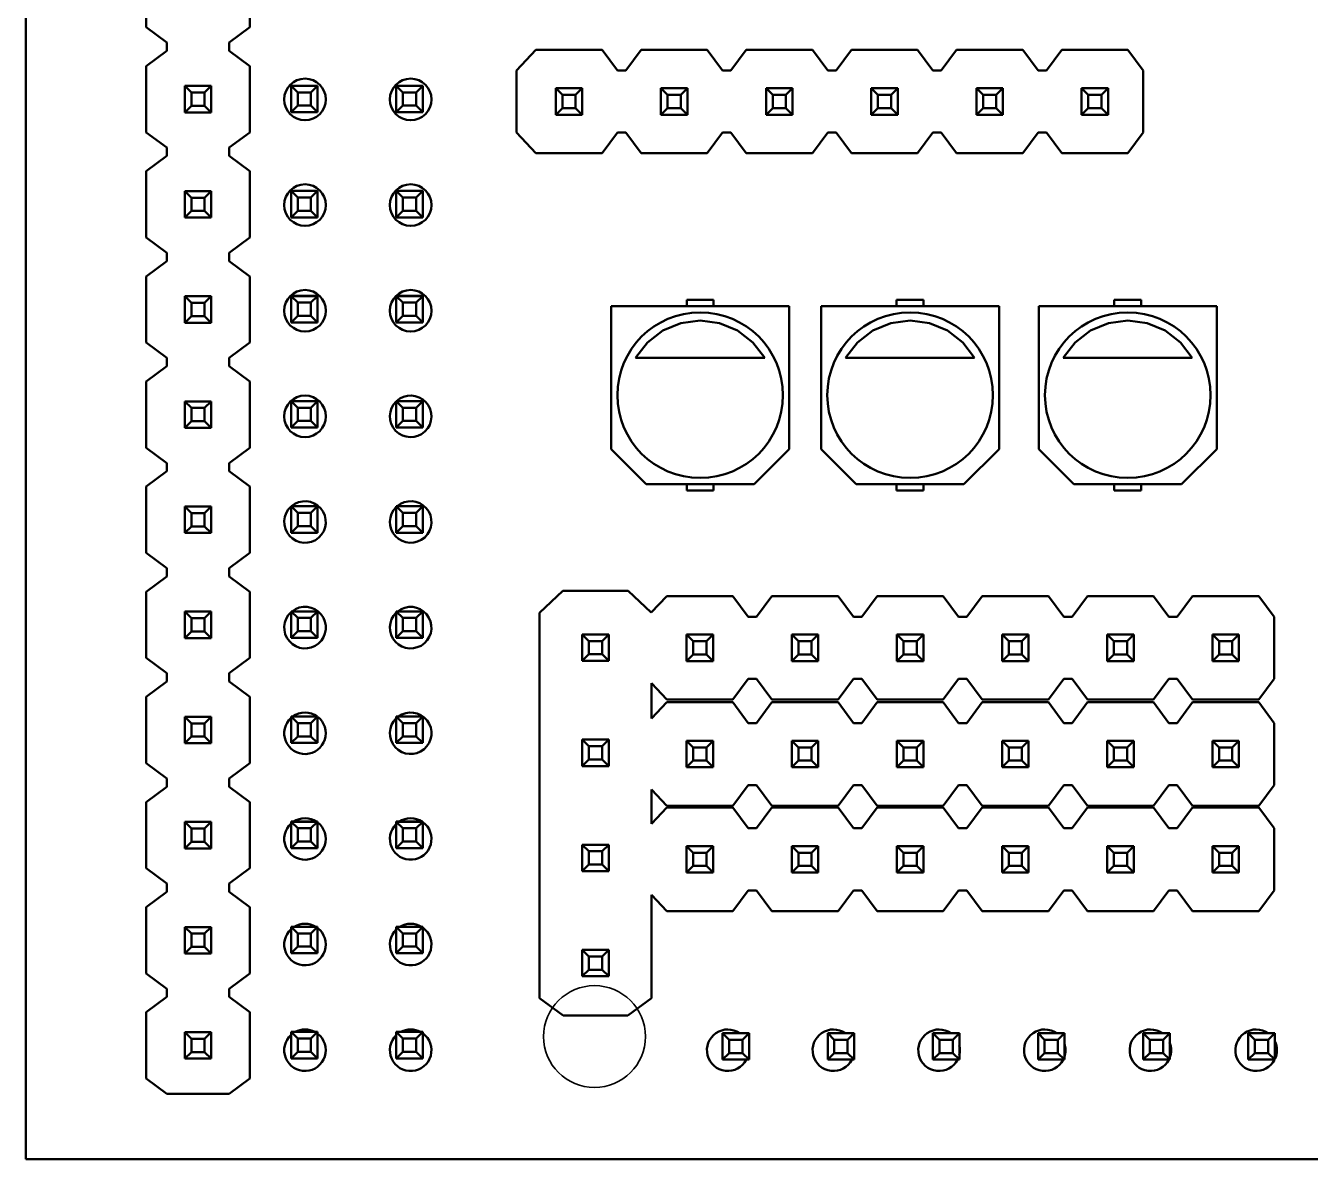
# Model space of a CAD drawing. Header units: millimetres. Extents: x -1328 to 2520, y -765 to 1782.
# Drawn here: x 739.48 to 770.51, y 789.01 to 816.4 of the extents above; entities that cross this region are included whole.
import ezdxf

# ---------------------------------------------------------------- set-up
doc = ezdxf.new("R2010")
doc.units = ezdxf.units.MM
doc.header["$LTSCALE"] = 6
doc.layers.add('Reference (ISO)', color=7, linetype='Continuous', lineweight=35)
doc.layers.add('Visible (ISO)', color=7, linetype='Continuous', lineweight=50)

msp = doc.modelspace()

# ---------------------------------------------------------------- linework, layer by layer
at = {"layer": 'Reference (ISO)'}
msp.add_circle((753.221, 791.974), 1.23, dxfattribs=at)
at = {"layer": 'Visible (ISO)'}
for p, q in [((739.482, 850.773), (739.482, 789.008)), ((742.394, 816.361), (742.394, 817.961)), ((744.894, 817.961), (744.894, 816.361)), ((742.894, 815.991), (742.394, 816.361)), ((744.894, 816.361), (744.394, 815.991)), ((742.394, 815.421), (742.894, 815.791)), ((742.894, 815.791), (742.894, 815.991)), ((744.394, 815.791), (744.394, 815.991)), ((744.394, 815.791), (744.894, 815.421)), ((751.336, 815.315), (751.806, 815.815)), ((751.806, 815.815), (753.406, 815.815)), ((753.406, 815.815), (753.776, 815.315)), ((753.976, 815.315), (754.346, 815.815)), ((754.346, 815.815), (755.946, 815.815)), ((755.946, 815.815), (756.316, 815.315)), ((756.516, 815.315), (756.886, 815.815)), ((756.886, 815.815), (758.486, 815.815)), ((758.486, 815.815), (758.856, 815.315)), ((759.056, 815.315), (759.426, 815.815)), ((759.426, 815.815), (761.026, 815.815)), ((761.026, 815.815), (761.396, 815.315)), ((761.596, 815.315), (761.966, 815.815)), ((761.966, 815.815), (763.566, 815.815)), ((763.566, 815.815), (763.936, 815.315)), ((764.136, 815.315), (764.506, 815.815)), ((764.506, 815.815), (766.106, 815.815)), ((766.106, 815.815), (766.476, 815.315)), ((742.394, 813.821), (742.394, 815.421)), ((744.894, 815.421), (744.894, 813.821)), ((751.336, 815.315), (751.336, 813.815)), ((753.976, 815.315), (753.776, 815.315)), ((756.516, 815.315), (756.316, 815.315)), ((759.056, 815.315), (758.856, 815.315)), ((761.596, 815.315), (761.396, 815.315)), ((764.136, 815.315), (763.936, 815.315)), ((766.476, 815.315), (766.476, 813.815)), ((743.324, 814.941), (743.964, 814.941)), ((743.324, 814.301), (743.324, 814.941)), ((743.324, 814.941), (743.484, 814.781)), ((743.804, 814.781), (743.964, 814.941)), ((743.964, 814.301), (743.964, 814.941)), ((746.533, 814.947), (745.893, 814.947)), ((745.893, 814.947), (745.893, 814.946)), ((746.533, 814.946), (745.893, 814.946)), ((746.053, 814.787), (745.893, 814.946)), ((745.893, 814.946), (745.893, 814.307)), ((746.373, 814.787), (746.053, 814.787)), ((746.053, 814.787), (746.053, 814.467)), ((746.533, 814.946), (746.373, 814.787)), ((746.373, 814.787), (746.373, 814.467)), ((746.533, 814.947), (746.533, 814.946)), ((746.533, 814.946), (746.533, 814.307)), ((748.433, 814.947), (748.433, 814.946)), ((749.073, 814.947), (748.433, 814.947)), ((748.433, 814.946), (748.433, 814.307)), ((748.593, 814.787), (748.433, 814.946)), ((749.073, 814.946), (748.433, 814.946)), ((748.913, 814.787), (748.593, 814.787)), ((748.593, 814.787), (748.593, 814.467)), ((749.073, 814.946), (748.913, 814.787)), ((748.913, 814.787), (748.913, 814.467)), ((749.073, 814.947), (749.073, 814.946)), ((749.073, 814.946), (749.073, 814.307)), ((752.286, 814.245), (752.286, 814.885)), ((752.926, 814.885), (752.286, 814.885)), ((752.446, 814.725), (752.286, 814.885)), ((752.926, 814.885), (752.766, 814.725)), ((752.926, 814.245), (752.926, 814.885)), ((754.826, 814.245), (754.826, 814.885)), ((755.466, 814.885), (754.826, 814.885)), ((754.986, 814.725), (754.826, 814.885)), ((755.466, 814.885), (755.306, 814.725)), ((755.466, 814.245), (755.466, 814.885)), ((757.366, 814.245), (757.366, 814.885)), ((758.006, 814.885), (757.366, 814.885)), ((757.526, 814.725), (757.366, 814.885)), ((758.006, 814.885), (757.846, 814.725)), ((758.006, 814.245), (758.006, 814.885)), ((759.906, 814.245), (759.906, 814.885)), ((760.546, 814.885), (759.906, 814.885)), ((760.066, 814.725), (759.906, 814.885)), ((760.546, 814.885), (760.386, 814.725)), ((760.546, 814.245), (760.546, 814.885)), ((762.446, 814.245), (762.446, 814.885)), ((763.086, 814.885), (762.446, 814.885)), ((762.606, 814.725), (762.446, 814.885)), ((763.086, 814.885), (762.926, 814.725)), ((763.086, 814.245), (763.086, 814.885)), ((764.986, 814.245), (764.986, 814.885)), ((765.626, 814.885), (764.986, 814.885)), ((765.146, 814.725), (764.986, 814.885)), ((765.626, 814.885), (765.466, 814.725)), ((765.626, 814.245), (765.626, 814.885)), ((743.484, 814.781), (743.804, 814.781)), ((743.484, 814.461), (743.484, 814.781)), ((743.804, 814.461), (743.804, 814.781)), ((752.766, 814.725), (752.446, 814.725)), ((752.446, 814.405), (752.446, 814.725)), ((752.766, 814.405), (752.766, 814.725)), ((755.306, 814.725), (754.986, 814.725)), ((754.986, 814.405), (754.986, 814.725)), ((755.306, 814.405), (755.306, 814.725)), ((757.846, 814.725), (757.526, 814.725)), ((757.526, 814.405), (757.526, 814.725)), ((757.846, 814.405), (757.846, 814.725)), ((760.386, 814.725), (760.066, 814.725)), ((760.066, 814.405), (760.066, 814.725)), ((760.386, 814.405), (760.386, 814.725)), ((762.926, 814.725), (762.606, 814.725)), ((762.606, 814.405), (762.606, 814.725)), ((762.926, 814.405), (762.926, 814.725)), ((765.466, 814.725), (765.146, 814.725)), ((765.146, 814.405), (765.146, 814.725)), ((765.466, 814.405), (765.466, 814.725)), ((743.484, 814.461), (743.324, 814.301)), ((743.324, 814.301), (743.964, 814.301)), ((743.484, 814.461), (743.804, 814.461)), ((743.964, 814.301), (743.804, 814.461)), ((745.893, 814.307), (746.053, 814.467)), ((746.533, 814.307), (745.893, 814.307)), ((746.373, 814.467), (746.053, 814.467)), ((746.373, 814.467), (746.533, 814.307)), ((748.433, 814.307), (748.593, 814.467)), ((749.073, 814.307), (748.433, 814.307)), ((748.913, 814.467), (748.593, 814.467)), ((748.913, 814.467), (749.073, 814.307)), ((752.286, 814.245), (752.446, 814.405)), ((752.926, 814.245), (752.286, 814.245)), ((752.766, 814.405), (752.446, 814.405)), ((752.766, 814.405), (752.926, 814.245)), ((754.826, 814.245), (754.986, 814.405)), ((755.466, 814.245), (754.826, 814.245)), ((755.306, 814.405), (754.986, 814.405)), ((755.306, 814.405), (755.466, 814.245)), ((757.366, 814.245), (757.526, 814.405)), ((758.006, 814.245), (757.366, 814.245)), ((757.846, 814.405), (757.526, 814.405)), ((757.846, 814.405), (758.006, 814.245)), ((759.906, 814.245), (760.066, 814.405)), ((760.546, 814.245), (759.906, 814.245)), ((760.386, 814.405), (760.066, 814.405)), ((760.386, 814.405), (760.546, 814.245)), ((762.446, 814.245), (762.606, 814.405)), ((763.086, 814.245), (762.446, 814.245)), ((762.926, 814.405), (762.606, 814.405)), ((762.926, 814.405), (763.086, 814.245)), ((764.986, 814.245), (765.146, 814.405)), ((765.626, 814.245), (764.986, 814.245)), ((765.466, 814.405), (765.146, 814.405)), ((765.466, 814.405), (765.626, 814.245)), ((742.894, 813.451), (742.394, 813.821)), ((744.894, 813.821), (744.394, 813.451)), ((751.336, 813.815), (751.806, 813.315)), ((753.406, 813.315), (753.776, 813.815)), ((753.976, 813.815), (753.776, 813.815)), ((754.346, 813.315), (753.976, 813.815)), ((756.316, 813.815), (755.946, 813.315)), ((756.516, 813.815), (756.316, 813.815)), ((756.886, 813.315), (756.516, 813.815)), ((758.856, 813.815), (758.486, 813.315)), ((759.056, 813.815), (758.856, 813.815)), ((759.426, 813.315), (759.056, 813.815)), ((761.396, 813.815), (761.026, 813.315)), ((761.596, 813.815), (761.396, 813.815)), ((761.966, 813.315), (761.596, 813.815)), ((763.936, 813.815), (763.566, 813.315)), ((764.136, 813.815), (763.936, 813.815)), ((764.506, 813.315), (764.136, 813.815)), ((766.476, 813.815), (766.106, 813.315)), ((742.394, 812.881), (742.894, 813.251)), ((742.894, 813.251), (742.894, 813.451)), ((744.394, 813.251), (744.394, 813.451)), ((744.394, 813.251), (744.894, 812.881)), ((751.806, 813.315), (753.406, 813.315)), ((755.946, 813.315), (754.346, 813.315)), ((758.486, 813.315), (756.886, 813.315)), ((761.026, 813.315), (759.426, 813.315)), ((763.566, 813.315), (761.966, 813.315)), ((766.106, 813.315), (764.506, 813.315)), ((742.394, 811.281), (742.394, 812.881)), ((744.894, 812.881), (744.894, 811.281)), ((743.324, 812.401), (743.964, 812.401)), ((743.324, 812.401), (743.484, 812.241)), ((743.324, 811.761), (743.324, 812.401)), ((743.804, 812.241), (743.964, 812.401)), ((743.964, 811.761), (743.964, 812.401)), ((746.533, 812.407), (745.893, 812.407)), ((745.893, 812.407), (745.893, 812.406)), ((746.533, 812.406), (745.893, 812.406)), ((746.053, 812.247), (745.893, 812.406)), ((745.893, 812.406), (745.893, 811.767)), ((746.533, 812.406), (746.373, 812.247)), ((746.533, 812.407), (746.533, 812.406)), ((746.533, 812.406), (746.533, 811.767)), ((748.433, 812.407), (748.433, 812.406)), ((749.073, 812.407), (748.433, 812.407)), ((749.073, 812.406), (748.433, 812.406)), ((748.593, 812.247), (748.433, 812.406)), ((748.433, 812.406), (748.433, 811.767)), ((749.073, 812.406), (748.913, 812.247)), ((749.073, 812.407), (749.073, 812.406)), ((749.073, 812.406), (749.073, 811.767)), ((743.484, 812.241), (743.804, 812.241)), ((743.484, 811.921), (743.484, 812.241)), ((743.804, 811.921), (743.804, 812.241)), ((746.373, 812.247), (746.053, 812.247)), ((746.053, 812.247), (746.053, 811.927)), ((746.373, 812.247), (746.373, 811.927)), ((748.913, 812.247), (748.593, 812.247)), ((748.593, 812.247), (748.593, 811.927)), ((748.913, 812.247), (748.913, 811.927)), ((743.484, 811.921), (743.324, 811.761)), ((743.324, 811.761), (743.964, 811.761)), ((743.484, 811.921), (743.804, 811.921)), ((743.964, 811.761), (743.804, 811.921)), ((745.893, 811.767), (746.053, 811.927)), ((746.533, 811.767), (745.893, 811.767)), ((746.373, 811.927), (746.053, 811.927)), ((746.373, 811.927), (746.533, 811.767)), ((748.433, 811.767), (748.593, 811.927)), ((749.073, 811.767), (748.433, 811.767)), ((748.913, 811.927), (748.593, 811.927)), ((748.913, 811.927), (749.073, 811.767)), ((742.894, 810.911), (742.394, 811.281)), ((744.894, 811.281), (744.394, 810.911)), ((742.894, 810.711), (742.894, 810.911)), ((744.394, 810.711), (744.394, 810.911)), ((742.394, 810.341), (742.894, 810.711)), ((744.394, 810.711), (744.894, 810.341)), ((742.394, 808.741), (742.394, 810.341)), ((744.894, 810.341), (744.894, 808.741)), ((743.324, 809.221), (743.324, 809.861)), ((743.324, 809.861), (743.964, 809.861)), ((743.324, 809.861), (743.484, 809.701)), ((743.804, 809.701), (743.964, 809.861)), ((743.964, 809.221), (743.964, 809.861)), ((746.533, 809.867), (745.893, 809.867)), ((745.893, 809.867), (745.893, 809.866)), ((746.533, 809.866), (745.893, 809.866)), ((746.053, 809.707), (745.893, 809.866)), ((745.893, 809.866), (745.893, 809.227)), ((746.533, 809.866), (746.373, 809.707)), ((746.533, 809.867), (746.533, 809.866)), ((746.533, 809.866), (746.533, 809.227)), ((749.073, 809.867), (748.433, 809.867)), ((748.433, 809.867), (748.433, 809.866)), ((748.593, 809.707), (748.433, 809.866)), ((748.433, 809.866), (748.433, 809.227)), ((749.073, 809.866), (748.433, 809.866)), ((749.073, 809.866), (748.913, 809.707)), ((749.073, 809.867), (749.073, 809.866)), ((749.073, 809.866), (749.073, 809.227)), ((743.484, 809.701), (743.804, 809.701)), ((743.484, 809.381), (743.484, 809.701)), ((743.804, 809.381), (743.804, 809.701)), ((746.373, 809.707), (746.053, 809.707)), ((746.053, 809.707), (746.053, 809.387)), ((746.373, 809.707), (746.373, 809.387)), ((748.593, 809.707), (748.593, 809.387)), ((748.913, 809.707), (748.593, 809.707)), ((748.913, 809.707), (748.913, 809.387)), ((753.623, 809.621), (757.923, 809.621)), ((753.623, 806.17), (753.623, 809.621)), ((755.448, 809.771), (755.448, 809.621)), ((756.098, 809.771), (755.448, 809.771)), ((756.098, 809.621), (756.098, 809.771)), ((757.923, 809.621), (757.923, 806.17)), ((758.694, 809.621), (762.994, 809.621)), ((758.694, 806.17), (758.694, 809.621)), ((760.519, 809.771), (760.519, 809.621)), ((761.169, 809.771), (760.519, 809.771)), ((761.169, 809.621), (761.169, 809.771)), ((762.994, 809.621), (762.994, 806.17)), ((763.951, 806.17), (763.951, 809.621)), ((763.951, 809.621), (768.251, 809.621)), ((765.776, 809.771), (765.776, 809.621)), ((766.426, 809.771), (765.776, 809.771)), ((766.426, 809.621), (766.426, 809.771)), ((768.251, 809.621), (768.251, 806.17)), ((743.484, 809.381), (743.324, 809.221)), ((743.324, 809.221), (743.964, 809.221)), ((743.484, 809.381), (743.804, 809.381)), ((743.964, 809.221), (743.804, 809.381)), ((745.893, 809.227), (746.053, 809.387)), ((746.533, 809.227), (745.893, 809.227)), ((746.373, 809.387), (746.053, 809.387)), ((746.373, 809.387), (746.533, 809.227)), ((748.433, 809.227), (748.593, 809.387)), ((749.073, 809.227), (748.433, 809.227)), ((748.913, 809.387), (748.593, 809.387)), ((748.913, 809.387), (749.073, 809.227)), ((754.873, 809.03), (755.308, 809.21)), ((755.308, 809.21), (755.773, 809.271)), ((755.773, 809.271), (756.239, 809.21)), ((756.239, 809.21), (756.673, 809.03)), ((759.944, 809.03), (760.378, 809.21)), ((760.378, 809.21), (760.844, 809.271)), ((760.844, 809.271), (761.31, 809.21)), ((761.31, 809.21), (761.744, 809.03)), ((765.201, 809.03), (765.635, 809.21)), ((765.635, 809.21), (766.101, 809.271)), ((766.101, 809.271), (766.567, 809.21)), ((766.567, 809.21), (767.001, 809.03)), ((754.501, 808.744), (754.873, 809.03)), ((756.673, 809.03), (757.046, 808.744)), ((759.571, 808.744), (759.944, 809.03)), ((761.744, 809.03), (762.117, 808.744)), ((764.828, 808.744), (765.201, 809.03)), ((767.001, 809.03), (767.374, 808.744)), ((742.894, 808.371), (742.394, 808.741)), ((744.894, 808.741), (744.394, 808.371)), ((754.215, 808.371), (754.501, 808.744)), ((757.046, 808.744), (757.332, 808.371)), ((759.285, 808.371), (759.571, 808.744)), ((762.117, 808.744), (762.403, 808.371)), ((764.542, 808.371), (764.828, 808.744)), ((767.374, 808.744), (767.66, 808.371)), ((742.894, 808.171), (742.894, 808.371)), ((744.394, 808.171), (744.394, 808.371)), ((757.332, 808.371), (754.215, 808.371)), ((762.403, 808.371), (759.285, 808.371)), ((767.66, 808.371), (764.542, 808.371)), ((742.394, 807.801), (742.894, 808.171)), ((744.394, 808.171), (744.894, 807.801)), ((742.394, 806.201), (742.394, 807.801)), ((744.894, 807.801), (744.894, 806.201)), ((743.324, 807.321), (743.484, 807.161)), ((743.324, 806.681), (743.324, 807.321)), ((743.324, 807.321), (743.964, 807.321)), ((743.484, 806.841), (743.484, 807.161)), ((743.484, 807.161), (743.804, 807.161)), ((743.804, 807.161), (743.964, 807.321)), ((743.804, 806.841), (743.804, 807.161)), ((743.964, 806.681), (743.964, 807.321)), ((746.533, 807.327), (745.893, 807.327)), ((745.893, 807.327), (745.893, 807.326)), ((746.533, 807.326), (745.893, 807.326)), ((746.053, 807.167), (745.893, 807.326)), ((745.893, 807.326), (745.893, 806.687)), ((746.373, 807.167), (746.053, 807.167)), ((746.053, 807.167), (746.053, 806.847)), ((746.533, 807.326), (746.373, 807.167)), ((746.373, 807.167), (746.373, 806.847)), ((746.533, 807.327), (746.533, 807.326)), ((746.533, 807.326), (746.533, 806.687)), ((749.073, 807.327), (748.433, 807.327)), ((748.433, 807.327), (748.433, 807.326)), ((748.593, 807.167), (748.433, 807.326)), ((748.433, 807.326), (748.433, 806.687)), ((749.073, 807.326), (748.433, 807.326)), ((748.593, 807.167), (748.593, 806.847)), ((748.913, 807.167), (748.593, 807.167)), ((749.073, 807.326), (748.913, 807.167)), ((748.913, 807.167), (748.913, 806.847)), ((749.073, 807.327), (749.073, 807.326)), ((749.073, 807.326), (749.073, 806.687)), ((743.484, 806.841), (743.324, 806.681)), ((743.484, 806.841), (743.804, 806.841)), ((743.964, 806.681), (743.804, 806.841)), ((745.893, 806.687), (746.053, 806.847)), ((746.373, 806.847), (746.053, 806.847)), ((746.373, 806.847), (746.533, 806.687)), ((748.433, 806.687), (748.593, 806.847)), ((748.913, 806.847), (748.593, 806.847)), ((748.913, 806.847), (749.073, 806.687)), ((743.324, 806.681), (743.964, 806.681)), ((746.533, 806.687), (745.893, 806.687)), ((749.073, 806.687), (748.433, 806.687)), ((742.894, 805.831), (742.394, 806.201)), ((744.894, 806.201), (744.394, 805.831)), ((754.472, 805.321), (753.623, 806.17)), ((757.923, 806.17), (757.075, 805.321)), ((759.542, 805.321), (758.694, 806.17)), ((762.994, 806.17), (762.145, 805.321)), ((764.799, 805.321), (763.951, 806.17)), ((768.251, 806.17), (767.402, 805.321)), ((742.894, 805.631), (742.894, 805.831)), ((744.394, 805.631), (744.394, 805.831)), ((742.394, 805.261), (742.894, 805.631)), ((744.394, 805.631), (744.894, 805.261)), ((742.394, 803.661), (742.394, 805.261)), ((744.894, 805.261), (744.894, 803.661)), ((757.075, 805.321), (754.472, 805.321)), ((755.448, 805.321), (755.448, 805.171)), ((755.448, 805.171), (756.098, 805.171)), ((756.098, 805.171), (756.098, 805.321)), ((762.145, 805.321), (759.542, 805.321)), ((760.519, 805.321), (760.519, 805.171)), ((760.519, 805.171), (761.169, 805.171)), ((761.169, 805.171), (761.169, 805.321)), ((767.402, 805.321), (764.799, 805.321)), ((765.776, 805.321), (765.776, 805.171)), ((765.776, 805.171), (766.426, 805.171)), ((766.426, 805.171), (766.426, 805.321)), ((743.324, 804.781), (743.964, 804.781)), ((743.324, 804.141), (743.324, 804.781)), ((743.324, 804.781), (743.484, 804.621)), ((743.484, 804.621), (743.804, 804.621)), ((743.484, 804.301), (743.484, 804.621)), ((743.804, 804.621), (743.964, 804.781)), ((743.804, 804.301), (743.804, 804.621)), ((743.964, 804.141), (743.964, 804.781)), ((746.533, 804.787), (745.893, 804.787)), ((745.893, 804.787), (745.893, 804.786)), ((746.533, 804.786), (745.893, 804.786)), ((746.053, 804.627), (745.893, 804.786)), ((745.893, 804.786), (745.893, 804.147)), ((746.373, 804.627), (746.053, 804.627)), ((746.053, 804.627), (746.053, 804.307)), ((746.533, 804.786), (746.373, 804.627)), ((746.373, 804.627), (746.373, 804.307)), ((746.533, 804.787), (746.533, 804.786)), ((746.533, 804.786), (746.533, 804.147)), ((749.073, 804.787), (748.433, 804.787)), ((748.433, 804.787), (748.433, 804.786)), ((749.073, 804.786), (748.433, 804.786)), ((748.593, 804.627), (748.433, 804.786)), ((748.433, 804.786), (748.433, 804.147)), ((748.913, 804.627), (748.593, 804.627)), ((748.593, 804.627), (748.593, 804.307)), ((749.073, 804.786), (748.913, 804.627)), ((748.913, 804.627), (748.913, 804.307)), ((749.073, 804.787), (749.073, 804.786)), ((749.073, 804.786), (749.073, 804.147)), ((743.484, 804.301), (743.324, 804.141)), ((743.484, 804.301), (743.804, 804.301)), ((743.964, 804.141), (743.804, 804.301)), ((745.893, 804.147), (746.053, 804.307)), ((746.373, 804.307), (746.053, 804.307)), ((746.373, 804.307), (746.533, 804.147)), ((748.433, 804.147), (748.593, 804.307)), ((748.913, 804.307), (748.593, 804.307)), ((748.913, 804.307), (749.073, 804.147)), ((743.324, 804.141), (743.964, 804.141)), ((746.533, 804.147), (745.893, 804.147)), ((749.073, 804.147), (748.433, 804.147)), ((742.894, 803.291), (742.394, 803.661)), ((744.894, 803.661), (744.394, 803.291)), ((742.394, 802.721), (742.894, 803.091)), ((742.894, 803.091), (742.894, 803.291)), ((744.394, 803.091), (744.394, 803.291)), ((744.394, 803.091), (744.894, 802.721)), ((742.394, 801.121), (742.394, 802.721)), ((744.894, 802.721), (744.894, 801.121)), ((752.455, 802.74), (751.895, 802.214)), ((754.035, 802.74), (752.455, 802.74)), ((754.035, 802.74), (754.59, 802.218)), ((754.59, 802.218), (754.965, 802.617)), ((754.965, 802.617), (756.565, 802.617)), ((756.565, 802.617), (756.935, 802.117)), ((757.135, 802.117), (757.505, 802.617)), ((757.505, 802.617), (759.105, 802.617)), ((759.105, 802.617), (759.475, 802.117)), ((759.675, 802.117), (760.045, 802.617)), ((760.045, 802.617), (761.645, 802.617)), ((761.645, 802.617), (762.015, 802.117)), ((762.215, 802.117), (762.585, 802.617)), ((762.585, 802.617), (764.185, 802.617)), ((764.185, 802.617), (764.555, 802.117)), ((764.755, 802.117), (765.125, 802.617)), ((765.125, 802.617), (766.725, 802.617)), ((766.725, 802.617), (767.095, 802.117)), ((767.295, 802.117), (767.665, 802.617)), ((767.665, 802.617), (769.265, 802.617)), ((769.265, 802.617), (769.635, 802.117)), ((743.324, 802.241), (743.964, 802.241)), ((743.324, 801.601), (743.324, 802.241)), ((743.324, 802.241), (743.484, 802.081)), ((743.484, 802.081), (743.804, 802.081)), ((743.484, 801.761), (743.484, 802.081)), ((743.804, 802.081), (743.964, 802.241)), ((743.804, 801.761), (743.804, 802.081)), ((743.964, 801.601), (743.964, 802.241)), ((746.533, 802.247), (745.893, 802.247)), ((745.893, 802.247), (745.893, 802.246)), ((746.053, 802.087), (745.893, 802.246)), ((745.893, 802.246), (745.893, 801.607)), ((746.533, 802.246), (745.893, 802.246)), ((746.053, 802.087), (746.053, 801.767)), ((746.373, 802.087), (746.053, 802.087)), ((746.533, 802.246), (746.373, 802.087)), ((746.373, 802.087), (746.373, 801.767)), ((746.533, 802.247), (746.533, 802.246)), ((746.533, 802.246), (746.533, 801.607)), ((749.073, 802.247), (748.433, 802.247)), ((748.433, 802.247), (748.433, 802.246)), ((749.073, 802.246), (748.433, 802.246)), ((748.593, 802.087), (748.433, 802.246)), ((748.433, 802.246), (748.433, 801.607)), ((748.593, 802.087), (748.593, 801.767)), ((748.913, 802.087), (748.593, 802.087)), ((749.073, 802.246), (748.913, 802.087)), ((748.913, 802.087), (748.913, 801.767)), ((749.073, 802.247), (749.073, 802.246)), ((749.073, 802.246), (749.073, 801.607)), ((751.895, 792.9), (751.895, 802.214)), ((757.135, 802.117), (756.935, 802.117)), ((759.675, 802.117), (759.475, 802.117)), ((762.215, 802.117), (762.015, 802.117)), ((764.755, 802.117), (764.555, 802.117)), ((767.295, 802.117), (767.095, 802.117)), ((769.635, 802.117), (769.635, 800.617)), ((743.484, 801.761), (743.324, 801.601)), ((743.484, 801.761), (743.804, 801.761)), ((743.964, 801.601), (743.804, 801.761)), ((745.893, 801.607), (746.053, 801.767)), ((746.373, 801.767), (746.053, 801.767)), ((746.373, 801.767), (746.533, 801.607)), ((748.433, 801.607), (748.593, 801.767)), ((748.913, 801.767), (748.593, 801.767)), ((748.913, 801.767), (749.073, 801.607)), ((743.324, 801.601), (743.964, 801.601)), ((746.533, 801.607), (745.893, 801.607)), ((749.073, 801.607), (748.433, 801.607)), ((752.925, 801.69), (753.085, 801.53)), ((752.925, 801.05), (752.925, 801.69)), ((752.925, 801.69), (753.565, 801.69)), ((753.085, 801.21), (753.085, 801.53)), ((753.085, 801.53), (753.405, 801.53)), ((753.405, 801.53), (753.565, 801.69)), ((753.405, 801.21), (753.405, 801.53)), ((753.565, 801.05), (753.565, 801.69)), ((755.445, 801.047), (755.445, 801.687)), ((756.085, 801.687), (755.445, 801.687)), ((755.605, 801.527), (755.445, 801.687)), ((755.925, 801.527), (755.605, 801.527)), ((755.605, 801.207), (755.605, 801.527)), ((756.085, 801.687), (755.925, 801.527)), ((755.925, 801.207), (755.925, 801.527)), ((756.085, 801.047), (756.085, 801.687)), ((757.985, 801.047), (757.985, 801.687)), ((758.625, 801.687), (757.985, 801.687)), ((758.145, 801.527), (757.985, 801.687)), ((758.465, 801.527), (758.145, 801.527)), ((758.145, 801.207), (758.145, 801.527)), ((758.625, 801.687), (758.465, 801.527)), ((758.465, 801.207), (758.465, 801.527)), ((758.625, 801.047), (758.625, 801.687)), ((760.525, 801.047), (760.525, 801.687)), ((761.165, 801.687), (760.525, 801.687)), ((760.685, 801.527), (760.525, 801.687)), ((761.005, 801.527), (760.685, 801.527)), ((760.685, 801.207), (760.685, 801.527)), ((761.165, 801.687), (761.005, 801.527)), ((761.005, 801.207), (761.005, 801.527)), ((761.165, 801.047), (761.165, 801.687)), ((763.065, 801.047), (763.065, 801.687)), ((763.705, 801.687), (763.065, 801.687)), ((763.225, 801.527), (763.065, 801.687)), ((763.545, 801.527), (763.225, 801.527)), ((763.225, 801.207), (763.225, 801.527)), ((763.705, 801.687), (763.545, 801.527)), ((763.545, 801.207), (763.545, 801.527)), ((763.705, 801.047), (763.705, 801.687)), ((765.605, 801.047), (765.605, 801.687)), ((766.245, 801.687), (765.605, 801.687)), ((765.765, 801.527), (765.605, 801.687)), ((766.085, 801.527), (765.765, 801.527)), ((765.765, 801.207), (765.765, 801.527)), ((766.245, 801.687), (766.085, 801.527)), ((766.085, 801.207), (766.085, 801.527)), ((766.245, 801.047), (766.245, 801.687)), ((768.145, 801.047), (768.145, 801.687)), ((768.785, 801.687), (768.145, 801.687)), ((768.305, 801.527), (768.145, 801.687)), ((768.625, 801.527), (768.305, 801.527)), ((768.305, 801.207), (768.305, 801.527)), ((768.785, 801.687), (768.625, 801.527)), ((768.625, 801.207), (768.625, 801.527)), ((768.785, 801.047), (768.785, 801.687)), ((753.085, 801.21), (752.925, 801.05)), ((753.085, 801.21), (753.405, 801.21)), ((753.565, 801.05), (753.405, 801.21)), ((755.445, 801.047), (755.605, 801.207)), ((755.925, 801.207), (755.605, 801.207)), ((755.925, 801.207), (756.085, 801.047)), ((757.985, 801.047), (758.145, 801.207)), ((758.465, 801.207), (758.145, 801.207)), ((758.465, 801.207), (758.625, 801.047)), ((760.525, 801.047), (760.685, 801.207)), ((761.005, 801.207), (760.685, 801.207)), ((761.005, 801.207), (761.165, 801.047)), ((763.065, 801.047), (763.225, 801.207)), ((763.545, 801.207), (763.225, 801.207)), ((763.545, 801.207), (763.705, 801.047)), ((765.605, 801.047), (765.765, 801.207)), ((766.085, 801.207), (765.765, 801.207)), ((766.085, 801.207), (766.245, 801.047)), ((768.145, 801.047), (768.305, 801.207)), ((768.625, 801.207), (768.305, 801.207)), ((768.625, 801.207), (768.785, 801.047)), ((742.894, 800.751), (742.394, 801.121)), ((744.894, 801.121), (744.394, 800.751)), ((752.925, 801.05), (753.565, 801.05)), ((756.085, 801.047), (755.445, 801.047)), ((758.625, 801.047), (757.985, 801.047)), ((761.165, 801.047), (760.525, 801.047)), ((763.705, 801.047), (763.065, 801.047)), ((766.245, 801.047), (765.605, 801.047)), ((768.785, 801.047), (768.145, 801.047)), ((742.394, 800.181), (742.894, 800.551)), ((742.894, 800.551), (742.894, 800.751)), ((744.394, 800.551), (744.394, 800.751)), ((744.394, 800.551), (744.894, 800.181)), ((754.595, 800.51), (754.965, 800.117)), ((754.595, 800.51), (754.595, 799.656)), ((756.565, 800.117), (756.935, 800.617)), ((757.135, 800.617), (756.935, 800.617)), ((757.505, 800.117), (757.135, 800.617)), ((759.475, 800.617), (759.105, 800.117)), ((759.675, 800.617), (759.475, 800.617)), ((760.045, 800.117), (759.675, 800.617)), ((762.015, 800.617), (761.645, 800.117)), ((762.215, 800.617), (762.015, 800.617)), ((762.585, 800.117), (762.215, 800.617)), ((764.555, 800.617), (764.185, 800.117)), ((764.755, 800.617), (764.555, 800.617)), ((765.125, 800.117), (764.755, 800.617)), ((767.095, 800.617), (766.725, 800.117)), ((767.295, 800.617), (767.095, 800.617)), ((767.665, 800.117), (767.295, 800.617)), ((769.635, 800.617), (769.265, 800.117)), ((742.394, 798.581), (742.394, 800.181)), ((744.894, 800.181), (744.894, 798.581)), ((754.595, 799.656), (754.965, 800.05)), ((754.965, 800.117), (756.565, 800.117)), ((754.965, 800.05), (756.565, 800.05)), ((756.565, 800.05), (756.935, 799.55)), ((757.135, 799.55), (757.505, 800.05)), ((759.105, 800.117), (757.505, 800.117)), ((757.505, 800.05), (759.105, 800.05)), ((759.105, 800.05), (759.475, 799.55)), ((759.675, 799.55), (760.045, 800.05)), ((761.645, 800.117), (760.045, 800.117)), ((760.045, 800.05), (761.645, 800.05)), ((761.645, 800.05), (762.015, 799.55)), ((762.215, 799.55), (762.585, 800.05)), ((764.185, 800.117), (762.585, 800.117)), ((762.585, 800.05), (764.185, 800.05)), ((764.185, 800.05), (764.555, 799.55)), ((764.755, 799.55), (765.125, 800.05)), ((766.725, 800.117), (765.125, 800.117)), ((765.125, 800.05), (766.725, 800.05)), ((766.725, 800.05), (767.095, 799.55)), ((767.295, 799.55), (767.665, 800.05)), ((769.265, 800.117), (767.665, 800.117)), ((767.665, 800.05), (769.265, 800.05)), ((769.265, 800.05), (769.635, 799.55)), ((743.324, 799.701), (743.964, 799.701)), ((743.324, 799.061), (743.324, 799.701)), ((743.324, 799.701), (743.484, 799.541)), ((743.804, 799.541), (743.964, 799.701)), ((743.964, 799.061), (743.964, 799.701)), ((745.893, 799.707), (745.893, 799.706)), ((746.533, 799.707), (745.893, 799.707)), ((746.533, 799.706), (745.893, 799.706)), ((746.053, 799.547), (745.893, 799.706)), ((745.893, 799.706), (745.893, 799.067)), ((746.533, 799.706), (746.373, 799.547)), ((746.533, 799.707), (746.533, 799.706)), ((746.533, 799.706), (746.533, 799.067)), ((748.433, 799.707), (748.433, 799.706)), ((749.073, 799.707), (748.433, 799.707)), ((748.593, 799.547), (748.433, 799.706)), ((748.433, 799.706), (748.433, 799.067)), ((749.073, 799.706), (748.433, 799.706)), ((749.073, 799.706), (748.913, 799.547)), ((749.073, 799.707), (749.073, 799.706)), ((749.073, 799.706), (749.073, 799.067)), ((743.484, 799.541), (743.804, 799.541)), ((743.484, 799.221), (743.484, 799.541)), ((743.804, 799.221), (743.804, 799.541)), ((746.373, 799.547), (746.053, 799.547)), ((746.053, 799.547), (746.053, 799.227)), ((746.373, 799.547), (746.373, 799.227)), ((748.593, 799.547), (748.593, 799.227)), ((748.913, 799.547), (748.593, 799.547)), ((748.913, 799.547), (748.913, 799.227)), ((757.135, 799.55), (756.935, 799.55)), ((759.675, 799.55), (759.475, 799.55)), ((762.215, 799.55), (762.015, 799.55)), ((764.755, 799.55), (764.555, 799.55)), ((767.295, 799.55), (767.095, 799.55)), ((769.635, 799.55), (769.635, 798.05)), ((743.484, 799.221), (743.324, 799.061)), ((743.324, 799.061), (743.964, 799.061)), ((743.484, 799.221), (743.804, 799.221)), ((743.964, 799.061), (743.804, 799.221)), ((745.893, 799.067), (746.053, 799.227)), ((746.533, 799.067), (745.893, 799.067)), ((746.373, 799.227), (746.053, 799.227)), ((746.373, 799.227), (746.533, 799.067)), ((748.433, 799.067), (748.593, 799.227)), ((749.073, 799.067), (748.433, 799.067)), ((748.913, 799.227), (748.593, 799.227)), ((748.913, 799.227), (749.073, 799.067)), ((752.925, 798.51), (752.925, 799.15)), ((752.925, 799.15), (753.565, 799.15)), ((752.925, 799.15), (753.085, 798.99)), ((753.085, 798.99), (753.405, 798.99)), ((753.085, 798.67), (753.085, 798.99)), ((753.405, 798.99), (753.565, 799.15)), ((753.405, 798.67), (753.405, 798.99)), ((753.565, 798.51), (753.565, 799.15)), ((755.445, 798.48), (755.445, 799.12)), ((756.085, 799.12), (755.445, 799.12)), ((755.605, 798.96), (755.445, 799.12)), ((755.925, 798.96), (755.605, 798.96)), ((755.605, 798.64), (755.605, 798.96)), ((756.085, 799.12), (755.925, 798.96)), ((755.925, 798.64), (755.925, 798.96)), ((756.085, 798.48), (756.085, 799.12)), ((757.985, 798.48), (757.985, 799.12)), ((758.625, 799.12), (757.985, 799.12)), ((758.145, 798.96), (757.985, 799.12)), ((758.465, 798.96), (758.145, 798.96)), ((758.145, 798.64), (758.145, 798.96)), ((758.625, 799.12), (758.465, 798.96)), ((758.465, 798.64), (758.465, 798.96)), ((758.625, 798.48), (758.625, 799.12)), ((760.525, 798.48), (760.525, 799.12)), ((761.165, 799.12), (760.525, 799.12)), ((760.685, 798.96), (760.525, 799.12)), ((761.005, 798.96), (760.685, 798.96)), ((760.685, 798.64), (760.685, 798.96)), ((761.165, 799.12), (761.005, 798.96)), ((761.005, 798.64), (761.005, 798.96)), ((761.165, 798.48), (761.165, 799.12)), ((763.065, 798.48), (763.065, 799.12)), ((763.705, 799.12), (763.065, 799.12)), ((763.225, 798.96), (763.065, 799.12)), ((763.545, 798.96), (763.225, 798.96)), ((763.225, 798.64), (763.225, 798.96)), ((763.705, 799.12), (763.545, 798.96)), ((763.545, 798.64), (763.545, 798.96)), ((763.705, 798.48), (763.705, 799.12)), ((765.605, 798.48), (765.605, 799.12)), ((766.245, 799.12), (765.605, 799.12)), ((765.765, 798.96), (765.605, 799.12)), ((766.085, 798.96), (765.765, 798.96)), ((765.765, 798.64), (765.765, 798.96)), ((766.245, 799.12), (766.085, 798.96)), ((766.085, 798.64), (766.085, 798.96)), ((766.245, 798.48), (766.245, 799.12)), ((768.145, 798.48), (768.145, 799.12)), ((768.785, 799.12), (768.145, 799.12)), ((768.305, 798.96), (768.145, 799.12)), ((768.625, 798.96), (768.305, 798.96)), ((768.305, 798.64), (768.305, 798.96)), ((768.785, 799.12), (768.625, 798.96)), ((768.625, 798.64), (768.625, 798.96)), ((768.785, 798.48), (768.785, 799.12)), ((753.085, 798.67), (752.925, 798.51)), ((753.085, 798.67), (753.405, 798.67)), ((753.565, 798.51), (753.405, 798.67)), ((742.894, 798.211), (742.394, 798.581)), ((744.894, 798.581), (744.394, 798.211)), ((752.925, 798.51), (753.565, 798.51)), ((755.445, 798.48), (755.605, 798.64)), ((756.085, 798.48), (755.445, 798.48)), ((755.925, 798.64), (755.605, 798.64)), ((755.925, 798.64), (756.085, 798.48)), ((757.985, 798.48), (758.145, 798.64)), ((758.625, 798.48), (757.985, 798.48)), ((758.465, 798.64), (758.145, 798.64)), ((758.465, 798.64), (758.625, 798.48)), ((760.525, 798.48), (760.685, 798.64)), ((761.165, 798.48), (760.525, 798.48)), ((761.005, 798.64), (760.685, 798.64)), ((761.005, 798.64), (761.165, 798.48)), ((763.065, 798.48), (763.225, 798.64)), ((763.705, 798.48), (763.065, 798.48)), ((763.545, 798.64), (763.225, 798.64)), ((763.545, 798.64), (763.705, 798.48)), ((765.605, 798.48), (765.765, 798.64)), ((766.245, 798.48), (765.605, 798.48)), ((766.085, 798.64), (765.765, 798.64)), ((766.085, 798.64), (766.245, 798.48)), ((768.145, 798.48), (768.305, 798.64)), ((768.785, 798.48), (768.145, 798.48)), ((768.625, 798.64), (768.305, 798.64)), ((768.625, 798.64), (768.785, 798.48)), ((742.894, 798.011), (742.894, 798.211)), ((744.394, 798.011), (744.394, 798.211)), ((756.565, 797.55), (756.935, 798.05)), ((757.135, 798.05), (756.935, 798.05)), ((757.505, 797.55), (757.135, 798.05)), ((759.475, 798.05), (759.105, 797.55)), ((759.675, 798.05), (759.475, 798.05)), ((760.045, 797.55), (759.675, 798.05)), ((762.015, 798.05), (761.645, 797.55)), ((762.215, 798.05), (762.015, 798.05)), ((762.585, 797.55), (762.215, 798.05)), ((764.555, 798.05), (764.185, 797.55)), ((764.755, 798.05), (764.555, 798.05)), ((765.125, 797.55), (764.755, 798.05)), ((767.095, 798.05), (766.725, 797.55)), ((767.295, 798.05), (767.095, 798.05)), ((767.665, 797.55), (767.295, 798.05)), ((769.635, 798.05), (769.265, 797.55)), ((742.394, 797.641), (742.894, 798.011)), ((744.394, 798.011), (744.894, 797.641)), ((754.595, 797.944), (754.965, 797.55)), ((754.595, 797.944), (754.595, 797.112)), ((742.394, 796.041), (742.394, 797.641)), ((744.894, 797.641), (744.894, 796.041)), ((754.595, 797.112), (754.965, 797.506)), ((754.965, 797.55), (756.565, 797.55)), ((754.965, 797.506), (756.565, 797.506)), ((756.565, 797.506), (756.935, 797.006)), ((757.135, 797.006), (757.505, 797.506)), ((759.105, 797.55), (757.505, 797.55)), ((757.505, 797.506), (759.105, 797.506)), ((759.105, 797.506), (759.475, 797.006)), ((759.675, 797.006), (760.045, 797.506)), ((761.645, 797.55), (760.045, 797.55)), ((760.045, 797.506), (761.645, 797.506)), ((761.645, 797.506), (762.015, 797.006)), ((762.215, 797.006), (762.585, 797.506)), ((764.185, 797.55), (762.585, 797.55)), ((762.585, 797.506), (764.185, 797.506)), ((764.185, 797.506), (764.555, 797.006)), ((764.755, 797.006), (765.125, 797.506)), ((766.725, 797.55), (765.125, 797.55)), ((765.125, 797.506), (766.725, 797.506)), ((766.725, 797.506), (767.095, 797.006)), ((767.295, 797.006), (767.665, 797.506)), ((769.265, 797.55), (767.665, 797.55)), ((767.665, 797.506), (769.265, 797.506)), ((769.265, 797.506), (769.635, 797.006)), ((743.324, 797.161), (743.964, 797.161)), ((743.324, 797.161), (743.484, 797.001)), ((743.324, 796.521), (743.324, 797.161)), ((743.804, 797.001), (743.964, 797.161)), ((743.964, 796.521), (743.964, 797.161)), ((746.533, 797.167), (745.893, 797.167)), ((745.893, 797.167), (745.893, 797.166)), ((746.053, 797.007), (745.893, 797.166)), ((745.893, 797.166), (745.893, 796.527)), ((746.533, 797.166), (745.893, 797.166)), ((746.533, 797.166), (746.373, 797.007)), ((746.533, 797.167), (746.533, 797.166)), ((746.533, 797.166), (746.533, 796.527)), ((749.073, 797.167), (748.433, 797.167)), ((748.433, 797.167), (748.433, 797.166)), ((749.073, 797.166), (748.433, 797.166)), ((748.593, 797.007), (748.433, 797.166)), ((748.433, 797.166), (748.433, 796.527)), ((749.073, 797.166), (748.913, 797.007)), ((749.073, 797.167), (749.073, 797.166)), ((749.073, 797.166), (749.073, 796.527)), ((743.484, 797.001), (743.804, 797.001)), ((743.484, 796.681), (743.484, 797.001)), ((743.804, 796.681), (743.804, 797.001)), ((746.053, 797.007), (746.053, 796.687)), ((746.373, 797.007), (746.053, 797.007)), ((746.373, 797.007), (746.373, 796.687)), ((748.913, 797.007), (748.593, 797.007)), ((748.593, 797.007), (748.593, 796.687)), ((748.913, 797.007), (748.913, 796.687)), ((757.135, 797.006), (756.935, 797.006)), ((759.675, 797.006), (759.475, 797.006)), ((762.215, 797.006), (762.015, 797.006)), ((764.755, 797.006), (764.555, 797.006)), ((767.295, 797.006), (767.095, 797.006)), ((769.635, 797.006), (769.635, 795.506)), ((743.484, 796.681), (743.324, 796.521)), ((743.324, 796.521), (743.964, 796.521)), ((743.484, 796.681), (743.804, 796.681)), ((743.964, 796.521), (743.804, 796.681)), ((745.893, 796.527), (746.053, 796.687)), ((746.533, 796.527), (745.893, 796.527)), ((746.373, 796.687), (746.053, 796.687)), ((746.373, 796.687), (746.533, 796.527)), ((748.433, 796.527), (748.593, 796.687)), ((749.073, 796.527), (748.433, 796.527)), ((748.913, 796.687), (748.593, 796.687)), ((748.913, 796.687), (749.073, 796.527)), ((752.925, 795.97), (752.925, 796.61)), ((752.925, 796.61), (753.565, 796.61)), ((752.925, 796.61), (753.085, 796.45)), ((753.405, 796.45), (753.565, 796.61)), ((753.565, 795.97), (753.565, 796.61)), ((756.085, 796.576), (755.445, 796.576)), ((755.605, 796.416), (755.445, 796.576)), ((755.445, 795.936), (755.445, 796.576)), ((756.085, 796.576), (755.925, 796.416)), ((756.085, 795.936), (756.085, 796.576)), ((757.985, 795.936), (757.985, 796.576)), ((758.625, 796.576), (757.985, 796.576)), ((758.145, 796.416), (757.985, 796.576)), ((758.625, 796.576), (758.465, 796.416)), ((758.625, 795.936), (758.625, 796.576)), ((760.525, 795.936), (760.525, 796.576)), ((761.165, 796.576), (760.525, 796.576)), ((760.685, 796.416), (760.525, 796.576)), ((761.165, 796.576), (761.005, 796.416)), ((761.165, 795.936), (761.165, 796.576)), ((763.065, 795.936), (763.065, 796.576)), ((763.705, 796.576), (763.065, 796.576)), ((763.225, 796.416), (763.065, 796.576)), ((763.705, 796.576), (763.545, 796.416)), ((763.705, 795.936), (763.705, 796.576)), ((765.605, 795.936), (765.605, 796.576)), ((766.245, 796.576), (765.605, 796.576)), ((765.765, 796.416), (765.605, 796.576)), ((766.245, 796.576), (766.085, 796.416)), ((766.245, 795.936), (766.245, 796.576)), ((768.145, 795.936), (768.145, 796.576)), ((768.785, 796.576), (768.145, 796.576)), ((768.305, 796.416), (768.145, 796.576)), ((768.785, 796.576), (768.625, 796.416)), ((768.785, 795.936), (768.785, 796.576)), ((753.085, 796.45), (753.405, 796.45)), ((753.085, 796.13), (753.085, 796.45)), ((753.405, 796.13), (753.405, 796.45)), ((755.925, 796.416), (755.605, 796.416)), ((755.605, 796.096), (755.605, 796.416)), ((755.925, 796.096), (755.925, 796.416)), ((758.465, 796.416), (758.145, 796.416)), ((758.145, 796.096), (758.145, 796.416)), ((758.465, 796.096), (758.465, 796.416)), ((761.005, 796.416), (760.685, 796.416)), ((760.685, 796.096), (760.685, 796.416)), ((761.005, 796.096), (761.005, 796.416)), ((763.545, 796.416), (763.225, 796.416)), ((763.225, 796.096), (763.225, 796.416)), ((763.545, 796.096), (763.545, 796.416)), ((766.085, 796.416), (765.765, 796.416)), ((765.765, 796.096), (765.765, 796.416)), ((766.085, 796.096), (766.085, 796.416)), ((768.625, 796.416), (768.305, 796.416)), ((768.305, 796.096), (768.305, 796.416)), ((768.625, 796.096), (768.625, 796.416)), ((742.894, 795.671), (742.394, 796.041)), ((744.894, 796.041), (744.394, 795.671)), ((753.085, 796.13), (752.925, 795.97)), ((752.925, 795.97), (753.565, 795.97)), ((753.085, 796.13), (753.405, 796.13)), ((753.565, 795.97), (753.405, 796.13)), ((755.445, 795.936), (755.605, 796.096)), ((756.085, 795.936), (755.445, 795.936)), ((755.925, 796.096), (755.605, 796.096)), ((755.925, 796.096), (756.085, 795.936)), ((757.985, 795.936), (758.145, 796.096)), ((758.625, 795.936), (757.985, 795.936)), ((758.465, 796.096), (758.145, 796.096)), ((758.465, 796.096), (758.625, 795.936)), ((760.525, 795.936), (760.685, 796.096)), ((761.165, 795.936), (760.525, 795.936)), ((761.005, 796.096), (760.685, 796.096)), ((761.005, 796.096), (761.165, 795.936)), ((763.065, 795.936), (763.225, 796.096)), ((763.705, 795.936), (763.065, 795.936)), ((763.545, 796.096), (763.225, 796.096)), ((763.545, 796.096), (763.705, 795.936)), ((765.605, 795.936), (765.765, 796.096)), ((766.245, 795.936), (765.605, 795.936)), ((766.085, 796.096), (765.765, 796.096)), ((766.085, 796.096), (766.245, 795.936)), ((768.145, 795.936), (768.305, 796.096)), ((768.785, 795.936), (768.145, 795.936)), ((768.625, 796.096), (768.305, 796.096)), ((768.625, 796.096), (768.785, 795.936)), ((742.894, 795.471), (742.894, 795.671)), ((744.394, 795.471), (744.394, 795.671)), ((742.394, 795.101), (742.894, 795.471)), ((744.394, 795.471), (744.894, 795.101)), ((754.595, 795.399), (754.965, 795.006)), ((754.595, 795.399), (754.595, 792.9)), ((756.565, 795.006), (756.935, 795.506)), ((757.135, 795.506), (756.935, 795.506)), ((757.505, 795.006), (757.135, 795.506)), ((759.475, 795.506), (759.105, 795.006)), ((759.675, 795.506), (759.475, 795.506)), ((760.045, 795.006), (759.675, 795.506)), ((762.015, 795.506), (761.645, 795.006)), ((762.215, 795.506), (762.015, 795.506)), ((762.585, 795.006), (762.215, 795.506)), ((764.555, 795.506), (764.185, 795.006)), ((764.755, 795.506), (764.555, 795.506)), ((765.125, 795.006), (764.755, 795.506)), ((767.095, 795.506), (766.725, 795.006)), ((767.295, 795.506), (767.095, 795.506)), ((767.665, 795.006), (767.295, 795.506)), ((769.635, 795.506), (769.265, 795.006)), ((742.394, 793.501), (742.394, 795.101)), ((744.894, 795.101), (744.894, 793.501)), ((754.965, 795.006), (756.565, 795.006)), ((759.105, 795.006), (757.505, 795.006)), ((761.645, 795.006), (760.045, 795.006)), ((764.185, 795.006), (762.585, 795.006)), ((766.725, 795.006), (765.125, 795.006)), ((769.265, 795.006), (767.665, 795.006)), ((743.324, 793.981), (743.324, 794.621)), ((743.324, 794.621), (743.964, 794.621)), ((743.324, 794.621), (743.484, 794.461)), ((743.804, 794.461), (743.964, 794.621)), ((743.964, 793.981), (743.964, 794.621)), ((746.533, 794.627), (745.893, 794.627)), ((745.893, 794.627), (745.893, 794.626)), ((746.053, 794.467), (745.893, 794.626)), ((745.893, 794.626), (745.893, 793.987)), ((746.533, 794.626), (745.893, 794.626)), ((746.533, 794.626), (746.373, 794.467)), ((746.533, 794.627), (746.533, 794.626)), ((746.533, 794.626), (746.533, 793.987)), ((748.433, 794.627), (748.433, 794.626)), ((749.073, 794.627), (748.433, 794.627)), ((748.433, 794.626), (748.433, 793.987)), ((749.073, 794.626), (748.433, 794.626)), ((748.593, 794.467), (748.433, 794.626)), ((749.073, 794.626), (748.913, 794.467)), ((749.073, 794.627), (749.073, 794.626)), ((749.073, 794.626), (749.073, 793.987)), ((743.484, 794.461), (743.804, 794.461)), ((743.484, 794.141), (743.484, 794.461)), ((743.804, 794.141), (743.804, 794.461)), ((746.053, 794.467), (746.053, 794.147)), ((746.373, 794.467), (746.053, 794.467)), ((746.373, 794.467), (746.373, 794.147)), ((748.913, 794.467), (748.593, 794.467)), ((748.593, 794.467), (748.593, 794.147)), ((748.913, 794.467), (748.913, 794.147)), ((743.484, 794.141), (743.324, 793.981)), ((743.484, 794.141), (743.804, 794.141)), ((743.964, 793.981), (743.804, 794.141)), ((745.893, 793.987), (746.053, 794.147)), ((746.373, 794.147), (746.053, 794.147)), ((746.373, 794.147), (746.533, 793.987)), ((748.433, 793.987), (748.593, 794.147)), ((748.913, 794.147), (748.593, 794.147)), ((748.913, 794.147), (749.073, 793.987)), ((752.925, 794.07), (753.565, 794.07)), ((752.925, 794.07), (753.085, 793.91)), ((752.925, 793.43), (752.925, 794.07)), ((753.405, 793.91), (753.565, 794.07)), ((753.565, 793.43), (753.565, 794.07)), ((743.324, 793.981), (743.964, 793.981)), ((746.533, 793.987), (745.893, 793.987)), ((749.073, 793.987), (748.433, 793.987)), ((753.085, 793.59), (753.085, 793.91)), ((753.085, 793.91), (753.405, 793.91)), ((753.405, 793.59), (753.405, 793.91)), ((742.894, 793.131), (742.394, 793.501)), ((744.894, 793.501), (744.394, 793.131)), ((753.085, 793.59), (752.925, 793.43)), ((752.925, 793.43), (753.565, 793.43)), ((753.085, 793.59), (753.405, 793.59)), ((753.565, 793.43), (753.405, 793.59)), ((742.894, 792.931), (742.894, 793.131)), ((744.394, 792.931), (744.394, 793.131)), ((742.394, 792.561), (742.894, 792.931)), ((744.394, 792.931), (744.894, 792.561)), ((752.462, 792.48), (751.895, 792.9)), ((754.595, 792.9), (754.028, 792.48)), ((742.394, 790.961), (742.394, 792.561)), ((744.894, 792.561), (744.894, 790.961)), ((754.028, 792.48), (752.462, 792.48)), ((743.324, 792.081), (743.484, 791.921)), ((743.324, 791.441), (743.324, 792.081)), ((743.324, 792.081), (743.964, 792.081)), ((743.484, 791.601), (743.484, 791.921)), ((743.484, 791.921), (743.804, 791.921)), ((743.804, 791.921), (743.964, 792.081)), ((743.804, 791.601), (743.804, 791.921)), ((743.964, 791.441), (743.964, 792.081)), ((746.533, 792.087), (745.893, 792.087)), ((745.893, 792.087), (745.893, 792.086)), ((746.533, 792.086), (745.893, 792.086)), ((746.053, 791.927), (745.893, 792.086)), ((745.893, 792.086), (745.893, 791.447)), ((746.373, 791.927), (746.053, 791.927)), ((746.053, 791.927), (746.053, 791.607)), ((746.533, 792.086), (746.373, 791.927)), ((746.373, 791.927), (746.373, 791.607)), ((746.533, 792.087), (746.533, 792.086)), ((746.533, 792.086), (746.533, 791.447)), ((749.073, 792.087), (748.433, 792.087)), ((748.433, 792.087), (748.433, 792.086)), ((749.073, 792.086), (748.433, 792.086)), ((748.593, 791.927), (748.433, 792.086)), ((748.433, 792.086), (748.433, 791.447)), ((748.913, 791.927), (748.593, 791.927)), ((748.593, 791.927), (748.593, 791.607)), ((749.073, 792.086), (748.913, 791.927)), ((748.913, 791.927), (748.913, 791.607)), ((749.073, 792.087), (749.073, 792.086)), ((749.073, 792.086), (749.073, 791.447)), ((756.313, 791.416), (756.313, 792.056)), ((756.313, 792.056), (756.953, 792.056)), ((756.473, 791.896), (756.313, 792.056)), ((756.473, 791.896), (756.793, 791.896)), ((756.473, 791.576), (756.473, 791.896)), ((756.953, 792.056), (756.793, 791.896)), ((756.793, 791.576), (756.793, 791.896)), ((756.953, 791.416), (756.953, 792.056)), ((758.853, 792.056), (759.493, 792.056)), ((759.013, 791.896), (758.853, 792.056)), ((758.853, 791.416), (758.853, 792.056)), ((759.013, 791.896), (759.333, 791.896)), ((759.013, 791.576), (759.013, 791.896)), ((759.493, 792.056), (759.333, 791.896)), ((759.333, 791.576), (759.333, 791.896)), ((759.493, 791.416), (759.493, 792.056)), ((761.553, 791.896), (761.393, 792.056)), ((761.393, 791.416), (761.393, 792.056)), ((761.393, 792.056), (762.033, 792.056)), ((761.553, 791.896), (761.873, 791.896)), ((761.553, 791.576), (761.553, 791.896)), ((762.033, 792.056), (761.873, 791.896)), ((761.873, 791.576), (761.873, 791.896)), ((762.033, 791.416), (762.033, 792.056)), ((764.093, 791.896), (763.933, 792.056)), ((763.933, 791.416), (763.933, 792.056)), ((763.933, 792.056), (764.573, 792.056)), ((764.093, 791.896), (764.413, 791.896)), ((764.093, 791.576), (764.093, 791.896)), ((764.573, 792.056), (764.413, 791.896)), ((764.413, 791.576), (764.413, 791.896)), ((764.573, 791.416), (764.573, 792.056)), ((766.633, 791.896), (766.473, 792.056)), ((766.473, 791.416), (766.473, 792.056)), ((766.473, 792.056), (767.113, 792.056)), ((766.633, 791.896), (766.953, 791.896)), ((766.633, 791.576), (766.633, 791.896)), ((767.113, 792.056), (766.953, 791.896)), ((766.953, 791.576), (766.953, 791.896)), ((767.113, 791.416), (767.113, 792.056)), ((769.173, 791.896), (769.013, 792.056)), ((769.013, 791.416), (769.013, 792.056)), ((769.013, 792.056), (769.653, 792.056)), ((769.173, 791.896), (769.493, 791.896)), ((769.173, 791.576), (769.173, 791.896)), ((769.653, 792.056), (769.493, 791.896)), ((769.493, 791.576), (769.493, 791.896)), ((769.653, 791.416), (769.653, 792.056)), ((743.484, 791.601), (743.324, 791.441)), ((743.484, 791.601), (743.804, 791.601)), ((743.964, 791.441), (743.804, 791.601)), ((745.893, 791.447), (746.053, 791.607)), ((746.373, 791.607), (746.053, 791.607)), ((746.373, 791.607), (746.533, 791.447)), ((748.433, 791.447), (748.593, 791.607)), ((748.913, 791.607), (748.593, 791.607)), ((748.913, 791.607), (749.073, 791.447)), ((756.313, 791.416), (756.473, 791.576)), ((756.473, 791.576), (756.793, 791.576)), ((756.793, 791.576), (756.953, 791.416)), ((758.853, 791.416), (759.013, 791.576)), ((759.013, 791.576), (759.333, 791.576)), ((759.333, 791.576), (759.493, 791.416)), ((761.393, 791.416), (761.553, 791.576)), ((761.553, 791.576), (761.873, 791.576)), ((761.873, 791.576), (762.033, 791.416)), ((763.933, 791.416), (764.093, 791.576)), ((764.093, 791.576), (764.413, 791.576)), ((764.413, 791.576), (764.573, 791.416)), ((766.473, 791.416), (766.633, 791.576)), ((766.633, 791.576), (766.953, 791.576)), ((766.953, 791.576), (767.113, 791.416)), ((769.013, 791.416), (769.173, 791.576)), ((769.173, 791.576), (769.493, 791.576)), ((769.493, 791.576), (769.653, 791.416)), ((743.324, 791.441), (743.964, 791.441)), ((746.533, 791.447), (745.893, 791.447)), ((749.073, 791.447), (748.433, 791.447)), ((756.313, 791.416), (756.953, 791.416)), ((758.853, 791.416), (759.493, 791.416)), ((761.393, 791.416), (762.033, 791.416)), ((763.933, 791.416), (764.573, 791.416)), ((766.473, 791.416), (767.113, 791.416)), ((769.013, 791.416), (769.653, 791.416)), ((742.894, 790.591), (742.394, 790.961)), ((744.894, 790.961), (744.394, 790.591)), ((744.394, 790.591), (742.894, 790.591)), ((739.482, 789.008), (827.124, 789.008))]:
    msp.add_line(p, q, dxfattribs=at)
for centre, radius in [((746.229, 814.616), 0.502), ((748.781, 814.616), 0.502), ((746.229, 812.064), 0.502), ((748.781, 812.064), 0.502), ((746.229, 809.511), 0.502), ((748.781, 809.511), 0.502), ((755.773, 807.471), 2), ((760.844, 807.471), 2), ((766.101, 807.471), 2), ((746.229, 806.959), 0.502)]:
    msp.add_circle(centre, radius, dxfattribs=at)
for centre, start, end in [((748.781, 806.959), 133.8321, 132.9639), ((746.229, 804.406), 131.8997, 130.8432), ((748.781, 804.406), 133.8321, 130.8432), ((746.229, 801.854), 131.8997, 128.6274), ((748.781, 801.854), 133.8321, 128.6274), ((746.229, 799.302), 131.8997, 52.7031), ((746.229, 799.302), 53.7012, 126.2988), ((748.781, 799.302), 133.8321, 126.2988), ((746.229, 796.749), 131.8997, 52.7031), ((746.229, 796.749), 56.1666, 123.8334), ((748.781, 796.749), 133.8321, 54.4631), ((748.781, 796.749), 56.1666, 123.8334), ((746.229, 794.197), 58.8017, 121.1983), ((748.781, 794.197), 58.8017, 121.1983), ((746.229, 794.197), 131.8997, 52.7031), ((748.781, 794.197), 133.8321, 54.4631), ((746.229, 791.644), 61.6543, 118.3457), ((748.781, 791.644), 61.6543, 118.3457), ((756.439, 791.644), 54.9109, 332.9019), ((758.991, 791.644), 54.9109, 332.9019), ((761.543, 791.644), 54.9109, 332.9019), ((764.096, 791.644), 54.9109, 332.9019), ((766.648, 791.644), 54.9109, 332.9019), ((769.201, 791.644), 54.9109, 332.9019), ((746.229, 791.644), 131.8997, 52.7031), ((748.781, 791.644), 133.8321, 54.4631), ((766.648, 791.644), 337.764, 22.236), ((769.201, 791.644), 334.2784, 25.7216), ((758.991, 791.644), 358.8264, 1.1736), ((761.543, 791.644), 347.1798, 12.8202), ((764.096, 791.644), 341.8698, 18.1302)]:
    msp.add_arc(centre, 0.502, start, end, dxfattribs=at)

doc.saveas('drawing.dxf')
